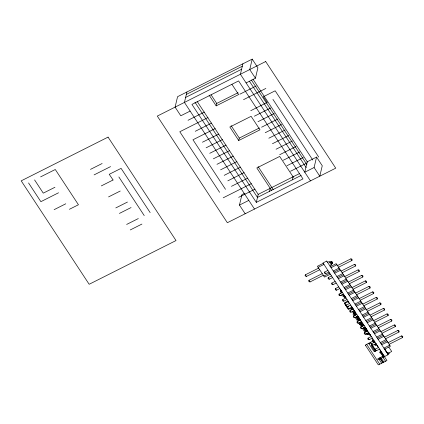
<?xml version="1.0" encoding="UTF-8"?>
<svg xmlns="http://www.w3.org/2000/svg" width="424" height="424" viewBox="0 0 424 424"><rect width="100%" height="100%" fill="white"/><g stroke="black" fill="none" stroke-linecap="round" stroke-linejoin="round"><path stroke-width="0.64" d="M363.951 325.526L362.939 324.175M359.409 319.373L359.091 318.959M358.598 318.17L358.397 317.078M359.117 318.769L359.202 318.307M360.056 320.12L360.008 319.532M366.151 328.881L365.795 328.854L365.647 328.112A0.641 0.572 13.3 0 0 365.234 327.858L364.905 327.529L365.244 327.503M365.981 329.411L366.453 329.342A0.641 0.572 13.3 0 0 366.039 329.082L365.854 328.945M367.158 331.239L366.76 330.63L367.258 330.566M367.089 330.815L367.248 330.593A0.641 0.572 13.3 0 0 366.845 330.312L366.32 329.655M368.716 333.301L369.362 333.81M369.654 334.255L369.521 334.525L369.675 334.245A0.641 0.572 13.3 0 0 369.262 333.99L369.092 333.868M358.296 318.026L357.464 316.426M358.375 320.231L358.338 319.988A0.684 0.609 13.3 0 1 358.587 319.68L359.101 319.246L358.264 317.396M359.075 318.88L359.822 320.279M357.374 316.346L359.881 320.104M362.833 324.349L362.923 324.016L363.622 325.399A0.684 0.609 13.3 0 1 363.909 325.547M365.202 328.192L365.626 328.128M369.495 334.43L369.171 334.308L370.179 335.013M357.798 316.919L358.094 316.622A0.641 0.572 13.3 0 1 358.142 317.062L358.201 317.3M186.899 91.987L184.435 102.422L254.49 209.059M231.944 84.355L238.643 94.547L216.161 105.862L216.738 103.435L211.099 94.854M242.873 63.812L240.408 74.253L310.463 180.884M190.127 111.093L180.799 115.789L175.101 107.118L177.571 96.683L252.206 59.116L249.736 69.557L255.434 78.223L246.1 82.918M238.717 140.519L229.845 127.015L251.114 116.308L259.986 129.813L238.717 140.519L239.295 138.092L231.133 125.668M255.434 78.223L257.898 67.787L252.206 59.116M245.162 213.754L239.465 205.089L241.934 194.648L244.266 193.471M256.308 202.381L191.945 104.41L238.59 80.931L302.953 178.902L256.308 202.381L258.2 194.367L197.112 101.384M269.494 191.357L270.21 188.32M292.348 179.85L293.069 176.813M314.099 167.522L316.564 157.081L307.236 161.777L304.771 172.218L314.099 167.522L319.791 176.188L322.261 165.752L316.564 157.081M318.631 268.122L305.338 274.816L305.063 275.817L306.404 276.437L319.696 269.749M322.245 273.628L308.953 280.317L308.683 281.319L310.024 281.944L323.316 275.25M327.895 270.417L324.63 272.06L324.402 272.897L324.763 273.438L325.701 273.687L328.966 272.044M331.515 275.923L328.25 277.566L328.022 278.398L328.377 278.944L329.316 279.193L332.58 277.545M331.345 262.233L332.056 262.928L331.806 263.219A5.242 4.669 13.3 0 0 331.679 263.384A4.102 3.657 13.3 0 0 331.478 263.696L332.411 263.352L332.469 262.021L331.34 261.725L330.349 262.244M335.13 281.425L331.865 283.073L331.637 283.905L331.992 284.446L332.935 284.695L336.2 283.052M338.75 286.931L335.479 288.574L335.257 289.412L335.612 289.952L336.55 290.202L339.815 288.559M342.364 292.438L339.099 294.081L338.871 294.919L339.226 295.459L340.165 295.708L343.435 294.065M338.527 267.231L351.936 260.479L352.164 259.642L351.809 259.101L350.871 258.852L337.462 265.604M345.979 297.945L342.714 299.588L342.486 300.42L342.846 300.961L343.784 301.21L347.049 299.567M342.142 272.733L355.556 265.986L355.784 265.148L355.423 264.608L354.485 264.359L341.076 271.111M346.106 305.927L346.334 305.089L347.399 306.716L350.664 305.073M345.761 278.239L359.17 271.487L359.398 270.655L359.043 270.115L358.105 269.865L344.691 276.612M353.213 308.953L349.948 310.596L349.721 311.433L350.076 311.974L351.019 312.223L354.284 310.58M349.376 283.746L362.79 276.994L363.013 276.162L362.658 275.616L361.72 275.367L348.311 282.119M356.833 314.46L353.568 316.103L353.34 316.935L353.696 317.481L354.634 317.73L357.898 316.081M352.996 289.248L366.405 282.501L366.633 281.663L366.278 281.123L365.34 280.874L351.925 287.626M360.448 319.961L357.183 321.609L356.955 322.441L357.31 322.982L358.248 323.231L361.518 321.588M356.611 294.754L370.019 288.007L370.247 287.17L369.892 286.629L368.954 286.38L355.545 293.127M364.068 325.468L360.798 327.111L360.575 327.948L360.93 328.489L361.868 328.738L365.133 327.095M360.23 300.261L373.639 293.509L373.867 292.677L373.512 292.131L372.569 291.887L359.16 298.634M367.682 330.974L364.417 332.617L364.19 333.455L364.545 333.995L365.483 334.245L368.748 332.601M363.845 305.768L377.254 299.015L377.482 298.178L377.127 297.637L376.189 297.388L362.78 304.141M371.297 336.481L368.032 338.124L367.804 338.956L368.165 339.502L369.103 339.746L372.367 338.103M367.46 311.269L380.874 304.522L381.102 303.685L380.741 303.144L379.803 302.895L366.394 309.647M374.917 341.983L371.652 343.626L371.424 344.463L371.779 345.004L372.717 345.253L375.982 343.61M371.079 316.776L384.489 310.024L384.716 309.191L384.361 308.651L383.423 308.402L370.009 315.149M375.039 349.97L375.267 349.132L378.531 347.489M374.694 322.282L388.108 315.53L388.331 314.698L387.976 314.152L387.038 313.903L373.629 320.655M378.314 327.784L391.723 321.037L391.951 320.2L391.596 319.659L390.652 319.41L377.243 326.162M381.929 333.291L395.338 326.544L395.566 325.706L395.21 325.166L394.272 324.916L380.863 331.663M385.549 338.797L398.958 332.045L399.185 331.213L398.825 330.667L397.887 330.423L384.478 337.17M389.163 344.304L402.572 337.552L402.8 336.714L402.445 336.174L401.507 335.925L388.093 342.677M340.393 289.433L340.843 290.127M359.096 318.191L359.006 318.525M359.928 319.404L359.812 319.749M359.981 322.362L359.987 322.685M388.85 353.51L388.771 352.98M357.618 317.131L356.95 318.064L356.505 316.786M358.423 318.355L357.755 319.288L357.183 318.223A0.684 0.609 13.3 0 1 357.432 317.921L357.914 317.571M359.229 319.579L358.561 320.518L357.989 319.452A0.684 0.609 13.3 0 1 358.238 319.145L358.746 318.684L359.096 319.208M361.004 321.869L360.994 321.853A0.779 0.694 13.3 0 1 360.84 322.033L360.172 322.966L359.828 322.441M388.925 353.478L388.559 353.658L388.395 353.171M352.535 308.153A0.636 0.567 13.3 0 1 352.503 308.767L352.694 309.112A0.684 0.609 13.3 0 1 352.927 309.096M354.549 311.221A0.631 0.562 13.3 0 1 354.517 311.836L354.575 312.159L355.392 312.271M373.385 341.304L373.798 340.52L374.8 342.041M381.144 353.118L381.558 352.333L383.974 356.006M357.109 316.479L357.485 316.77M359.658 320.359L359.557 319.935L359.801 320.29M352.084 308.651L351.035 309.244L352.127 308.714M388.972 353.446L388.877 352.927M353.696 313.469L353.007 314.067L354.151 315.806M340.673 293.286L341.543 292.608M344.447 296.047L345.12 296.646A2.957 2.634 13.3 0 1 344.611 295.888L344.622 295.883M359.017 319.389L358.667 318.848M356.764 317.783L356.727 317.534A0.684 0.609 13.3 0 1 356.976 317.226L357.406 316.935M358.211 318.159L357.782 318.451L357.114 317.491M359.038 320.364L359.473 320.078M359.303 318.461L359.08 318.641M362.186 323.316L359.854 324.487M359.568 324.053L361.9 322.881M388.559 353.658L387.971 354.247M368.869 333.02L368.838 333.02A0.641 0.567 13.3 0 0 368.456 332.761M186.327 94.414L242.3 66.239M185.611 97.446L241.585 69.271M40.598 176.888L55.279 169.499L78.44 204.75L69.403 209.297M216.738 103.435L238.034 92.713M54.935 187.276L43.275 193.148L34.583 179.919M90.476 169.388L102.136 163.516M188.033 120.284L204.357 112.063M239.905 94.176L256.228 85.955M58.549 192.782L40.874 201.681L28.562 182.945M94.096 174.889L110.547 166.611M207.977 117.57L179.803 131.753L219.59 192.311M243.519 99.677L265.864 88.43M195.268 131.292L211.592 123.077M54.124 209.663L65.784 203.79M101.331 185.903L112.991 180.03M215.212 128.578L192.962 139.777L225.51 189.327M250.754 110.691L267.078 102.47M254.368 116.192L270.697 107.977M108.56 196.911L120.225 191.044M206.117 147.806L222.441 139.591M257.988 121.699L274.312 113.484M239.295 138.092L259.382 127.979M209.732 153.313L226.061 145.098M261.603 127.205L277.927 118.985M115.794 207.924L127.454 202.052M213.352 158.82L229.676 150.6M265.223 132.712L281.547 124.492M119.414 213.426L131.074 207.559M216.966 164.321L233.295 156.106M268.837 138.213L285.161 129.998M220.586 169.828L236.91 161.613M272.452 143.72L288.781 135.505M126.644 224.439L138.309 218.567M224.201 175.335L240.525 167.114M276.072 149.227L292.396 141.007M130.263 229.946L141.923 224.073M227.821 180.841L244.144 172.621M279.686 154.733L296.016 146.513M231.435 186.343L247.759 178.128M283.306 160.235L299.63 152.02M223.204 197.812L251.379 183.634M286.921 165.742L303.245 157.521M238.67 197.356L254.994 189.136M290.535 171.248L306.865 163.028M258.2 194.367L299.545 173.554M239.465 205.089L248.793 200.393M301.183 175.404L257.485 197.399L194.939 102.2M323.242 263.336L317.412 266.267L324.535 277.105L330.365 274.169M318.122 267.353L323.957 264.417M330.354 266.601L336.184 263.664L390.435 346.244L384.605 349.175M331.065 267.682L336.894 264.746M333.259 271.021L339.089 268.085M323.819 276.024L329.649 273.088M333.969 272.102L339.804 269.171M334.684 273.189L340.514 270.252M336.873 276.528L342.709 273.591M337.589 277.609L343.419 274.673M338.299 278.695L344.129 275.759M340.493 282.029L346.323 279.093M341.203 283.115L347.033 280.179M341.919 284.197L347.749 281.26M344.108 287.536L349.938 284.599M344.823 288.617L350.653 285.686M341.643 291.691L341.119 291.956L341.665 292.788M345.534 289.703L351.364 286.767M347.728 293.042L353.558 290.106M344.495 296.021L343.965 296.291L342.73 294.415M348.438 294.124L354.268 291.187M349.148 295.21L354.983 292.274M343.572 295.835A1.786 1.59 13.3 0 0 345.221 297.616A0.822 0.731 13.3 0 1 345.862 298.003L345.634 297.415M351.342 298.544L357.172 295.613M351.984 307.077A0.578 0.514 13.3 0 1 351.793 307.782L348.926 309.223A0.578 0.514 13.3 0 1 348.136 309.017L344.463 303.425L347.807 301.713L348.258 302.349L348.724 302.116M352.053 299.63L357.888 296.694M345.157 304.485L345.624 304.252M352.768 300.711L358.598 297.781M345.73 305.354L349.599 303.446M346.869 307.087L348.682 306.07M354.962 304.05L360.792 301.114M347.436 307.951L347.903 307.718M351.57 306.451L351.104 306.685L351.517 307.315L348.136 309.017M355.672 305.137L361.502 302.201M352.376 307.67L351.671 308.025L352.514 309.303M352.476 307.824L353.097 309.011M356.383 306.218L362.213 303.282M354.12 310.675L354.39 310.739M354.491 310.893L355.28 312.329M358.577 309.557L364.407 306.621M359.287 310.638L365.117 307.707M354.946 313.007L353.881 313.744L355.148 313.315M355.095 313.235L355.8 312.886M360.002 311.725L365.833 308.789M356.054 314.693L355.01 315.255L352.651 311.401M362.191 315.064L368.027 312.128M358.497 317.231L358.344 317.518M358.879 317.857L358.9 317.846A0.641 0.572 13.3 0 1 358.948 318.291L358.98 318.329M362.907 316.145L368.737 313.209M363.617 317.231L369.447 314.295M360.109 319.685L359.875 319.844M361.582 321.97L361.206 321.869M365.811 320.565L371.641 317.629M366.522 321.652L372.351 318.716M367.232 322.733L373.067 319.797M365.345 327.657L365.027 327.673M369.426 326.072L375.256 323.136M366.029 328.738L365.785 328.844M370.141 327.153L375.971 324.222M366.855 329.952L366.59 330.073M366.935 330.121L366.627 330.111M370.852 328.24L376.682 325.303M366.066 333.948L366.416 334.478L367.661 334.139M373.046 331.579L378.876 328.642M369.251 333.646L369.007 333.752M373.756 332.66L379.586 329.724M369.813 334.976L370.078 334.859M374.466 333.746L380.296 330.81M376.66 337.08L382.49 334.149M372.67 340.329L374.101 342.396M377.371 338.166L383.206 335.23M378.086 339.248L383.916 336.317M369.034 343.891L370.899 342.952M372.288 345.141L372.102 345.491L375.653 351.035M376.464 344.426L374.662 344.664L375.298 345.639L376.697 344.935L378.415 347.548M380.275 342.587L386.11 339.651M380.991 343.673L386.821 340.737M381.701 344.754L387.531 341.818M375.394 350.51L376.337 350.759L379.602 349.116M383.895 348.093L389.725 345.157M381.446 351.92L380.211 353.118L379.57 352.143L380.975 351.438L379.485 349.175M385.204 350.086L387.981 354.316M385.559 350.197L385.268 350.134M381.017 352.572L383.688 356.992M387.684 353.812L389.02 353.144M383.264 356.34L383.54 356.202M384.388 356.642L378.558 359.573A0.551 0.488 13.3 0 1 377.805 359.377A0.551 0.488 13.3 0 1 377.991 358.709L383.121 356.128L384.292 356.255M202.444 142.215L218.826 134.085M361.418 324.858L361.64 325.012A0.684 0.609 13.3 0 0 362.07 324.975L362.759 324.811L363.474 325.764M362.785 324.832L363.14 325.367L362.425 325.521A0.684 0.609 13.3 0 1 361.99 325.553L361.232 324.577L362.488 324.546A0.774 0.689 13.3 0 1 362.743 324.493L363.506 325.68M363.294 325.77L362.658 325.966L362.075 324.98M363.453 327.953A0.599 0.535 13.3 0 0 364.025 327.953L364.751 327.821L364.486 327.418L365.711 328.759M364.905 328.224L364.317 328.42L364.009 327.98M363.829 328.536L364.015 328.674A0.684 0.609 13.3 0 0 364.486 328.653L365.175 328.489L366.511 329.946M365.202 328.51L365.557 329.045L364.841 329.199A0.684 0.609 13.3 0 1 364.407 329.231M365.711 329.448L365.106 329.644L364.486 328.658M364.661 329.793L364.82 329.904A0.684 0.609 13.3 0 0 365.292 329.883L365.991 329.718L367.131 331.139M365.647 330.423L366.363 330.269L366.007 329.734M366.516 330.672L365.912 330.874L365.292 329.888M365.44 330.99L365.668 331.139A0.684 0.609 13.3 0 0 366.098 331.107L366.723 330.916L367.083 331.276M368.127 333.126L367.465 333.243M367.635 334.128L367.057 333.45L367.285 333.593A0.684 0.609 13.3 0 0 367.709 333.561L368.398 333.391L369.585 334.828M367.629 334.133A0.684 0.609 13.3 0 0 368.059 334.096L368.779 333.948L368.424 333.412M340.907 290.504L341.336 290.875A2.968 2.645 13.3 0 0 341.839 291.664L341.85 291.659M343.535 295.639L342.226 296.01L341.564 295.003M352.71 309.112L352.508 308.767M331.229 262.244L330.948 262.26M366.214 331.695L365.255 330.709L365.896 330.868M358.63 317.894L358.577 317.862M330.704 262.26L330.413 262.244M364.285 328.42L363.644 328.256L364.412 329.225M365.075 329.644L364.449 329.48L365.218 330.45A0.684 0.609 13.3 0 0 365.642 330.418M362.515 326.252L362.223 326.088M375.214 343.996L376.199 344.171M382.904 355.794L383.959 355.985M368.779 333.603L368.133 332.909M364.598 327.365L364.979 327.62M368.689 333.238L368.371 333.079L368.928 333.624M364.751 327.471L366.728 330.582M367.168 331.149L367.12 331.139A0.557 0.493 13.3 0 1 367.279 331.176M346.461 306.467L347.399 306.716M362.631 325.955L362.032 325.802L362.372 326.321M379.819 357.787L380.254 357.983M378.971 358.211L379.957 358.868M354.798 315.138L352.418 311.518M341.749 291.802L342.041 292.104M344.961 296.805L345.327 297.219M357.761 316.627L358.073 316.633M341.596 291.712L341.108 290.944M369.866 335.05L370.263 335.14L368.631 332.66M332.151 262.249L332.331 262.536M267.173 102.422L263.325 96.757L275.171 90.794L318.71 157.066M113.081 179.983L109.238 174.317L121.084 168.355L150.154 212.604M272.945 99.402L312.79 160.049M253.038 79.283L307.49 162.159M251.374 80.051L306.912 164.586M249.572 81.429L306.197 167.623M350.871 258.852L351.936 260.479M354.485 264.359L355.556 265.986M358.105 269.865L359.17 271.487M361.72 275.367L362.79 276.994M365.34 280.874L366.405 282.501M368.954 286.38L370.019 288.007M372.569 291.887L373.639 293.509M376.189 297.388L377.254 299.015M379.803 302.895L380.874 304.522M383.423 308.402L384.489 310.024M387.038 313.903L388.108 315.53M390.652 319.41L391.723 321.037M394.272 324.916L395.338 326.544M397.887 330.423L398.958 332.045M401.507 335.925L402.572 337.552M293.392 177.306L279.681 156.44L256.827 167.946L271.636 190.487M388.803 347.065L391.718 351.496L387.753 353.489L384.838 349.058M331.34 261.725L331.653 262.196M332.098 262.875L332.411 263.352M327.445 262.17A3.01 2.682 13.3 0 1 329.3 261.873A3.848 3.429 13.3 0 0 331.234 261.677L331.282 261.751M332.352 263.378L332.4 263.458A3.848 3.429 13.3 0 0 331.234 264.82A3.026 2.698 13.3 0 1 330.01 266.071M329.3 261.873L331.234 264.82M386.948 352.455L387.801 353.754M357.761 316.156L360.31 319.993M361.402 321.646L361.555 321.885L361.216 321.736M364.995 327.164L367.529 331.027M375.865 343.668L376.21 344.193M384.181 356.319L386.953 360.543L378.325 364.884L365.779 345.793M359.785 319.553L359.759 319.516A0.636 0.567 13.3 0 0 359.695 319.092M357.527 316.272L357.718 316.564M361.29 321.954L362.796 324.243M341.405 291.807L340.435 290.334A0.827 0.737 13.3 0 0 340.382 289.656M344.251 296.143L345.221 297.616M354.517 311.836L354.745 312.175M368.689 333.571L369.145 334.26M366.813 330.964L367.036 331.298M353.584 310.93L356.134 314.809M362.573 324.8L362.928 325.335M364.343 327.492L364.539 327.789M364.99 328.478L365.345 329.013M365.795 329.702L366.151 330.243M366.601 330.932L366.893 331.372M368.212 333.381L368.567 333.921M375.171 344.023L375.362 344.315M373.035 341.013L372.32 339.894L372.267 338.156M372.919 341.071L373.867 342.513M374.933 344.14L375.129 344.431M380.678 352.885L382.888 356.245M258.121 166.616L273.273 189.676M356.642 316.717L356.976 317.221M358.587 319.675L357.92 318.716M358.725 319.94L359.192 320.597M360.336 322.394L361.879 324.742M366.098 331.112L366.426 331.605M367.709 333.566L368.064 334.101M382.989 357.347L385.554 361.248M351.151 309.123L351.581 309.774M356.149 316.966L358.699 320.846M359.769 322.468L362.313 326.348M363.384 327.975L365.933 331.854M366.999 333.481L367.491 334.223M351.046 309.43L351.348 309.891M355.217 317.433L357.766 321.312M358.837 322.94L361.381 326.819M362.451 328.446L365 332.326M209.117 95.135L216.161 105.862M381.309 358.19L383.874 362.091M324.63 272.06L325.701 273.687M328.25 277.566L329.316 279.193M331.865 283.073L332.935 284.695M335.479 288.574L336.55 290.202M339.099 294.081L340.165 295.708M342.714 299.588L343.784 301.21M349.948 310.596L351.019 312.223M353.568 316.103L354.634 317.73M357.183 321.609L358.248 323.231M360.798 327.111L361.868 328.738M364.417 332.617L365.483 334.245M368.032 338.124L369.103 339.746M371.652 343.626L372.717 345.253M375.267 349.132L376.337 350.759M344.929 303.186L346.297 305.227M347.251 306.679L348.602 308.778M370.47 342.306L371.562 343.959M372.341 345.152L375.176 349.466M380.37 358.084L380.657 358.519M380.561 358.566L383.126 362.467M380.196 358.752L382.755 362.653M368.604 343.244L373.73 351.046A1.097 0.981 13.3 0 0 375.754 350.606M379.072 359.319L381.637 363.22M366.622 344.24L379.724 364.179M305.338 274.816L306.404 276.437M308.953 280.317L310.024 281.944M118.858 176.962L144.229 215.588M357.554 318.975L357.533 318.763A0.684 0.609 13.3 0 1 357.782 318.456M375.017 351.523L371.413 345.867A1.097 0.981 13.3 0 1 371.562 344.675M344.224 295.396L344.436 295.888M365.61 345.242L365.647 345.348A1.108 0.986 13.3 0 0 365.721 345.692M348.311 301.485A0.578 0.514 13.3 0 0 347.521 301.279L344.654 302.72A0.578 0.514 13.3 0 0 344.463 303.425M331.234 261.677A0.551 0.488 13.3 0 1 331.902 261.868M332.549 262.853A0.551 0.488 13.3 0 1 332.4 263.458M358.768 320.798A0.609 0.541 13.3 0 1 359.049 320.38M341.495 292.528A1.786 1.59 13.3 0 1 340.387 290.445M357.501 316.283A0.551 0.493 13.3 0 1 357.48 316.511M376.353 344.341A0.869 0.774 13.3 0 1 376.242 344.235M373.724 340.355A0.906 0.806 13.3 0 1 373.687 340.117L373.152 340.954L365.493 344.998A2.252 2.009 13.3 0 1 365.573 345.152M108.062 137.116L21.2 180.841L89.157 284.276L176.018 240.556L108.062 137.116M265.684 61.528L157.293 116.086L227.354 222.722L335.739 168.164L265.684 61.528M326.724 261.073L322.993 262.949L384.504 356.584L388.236 354.703L326.724 261.073"/></g></svg>
